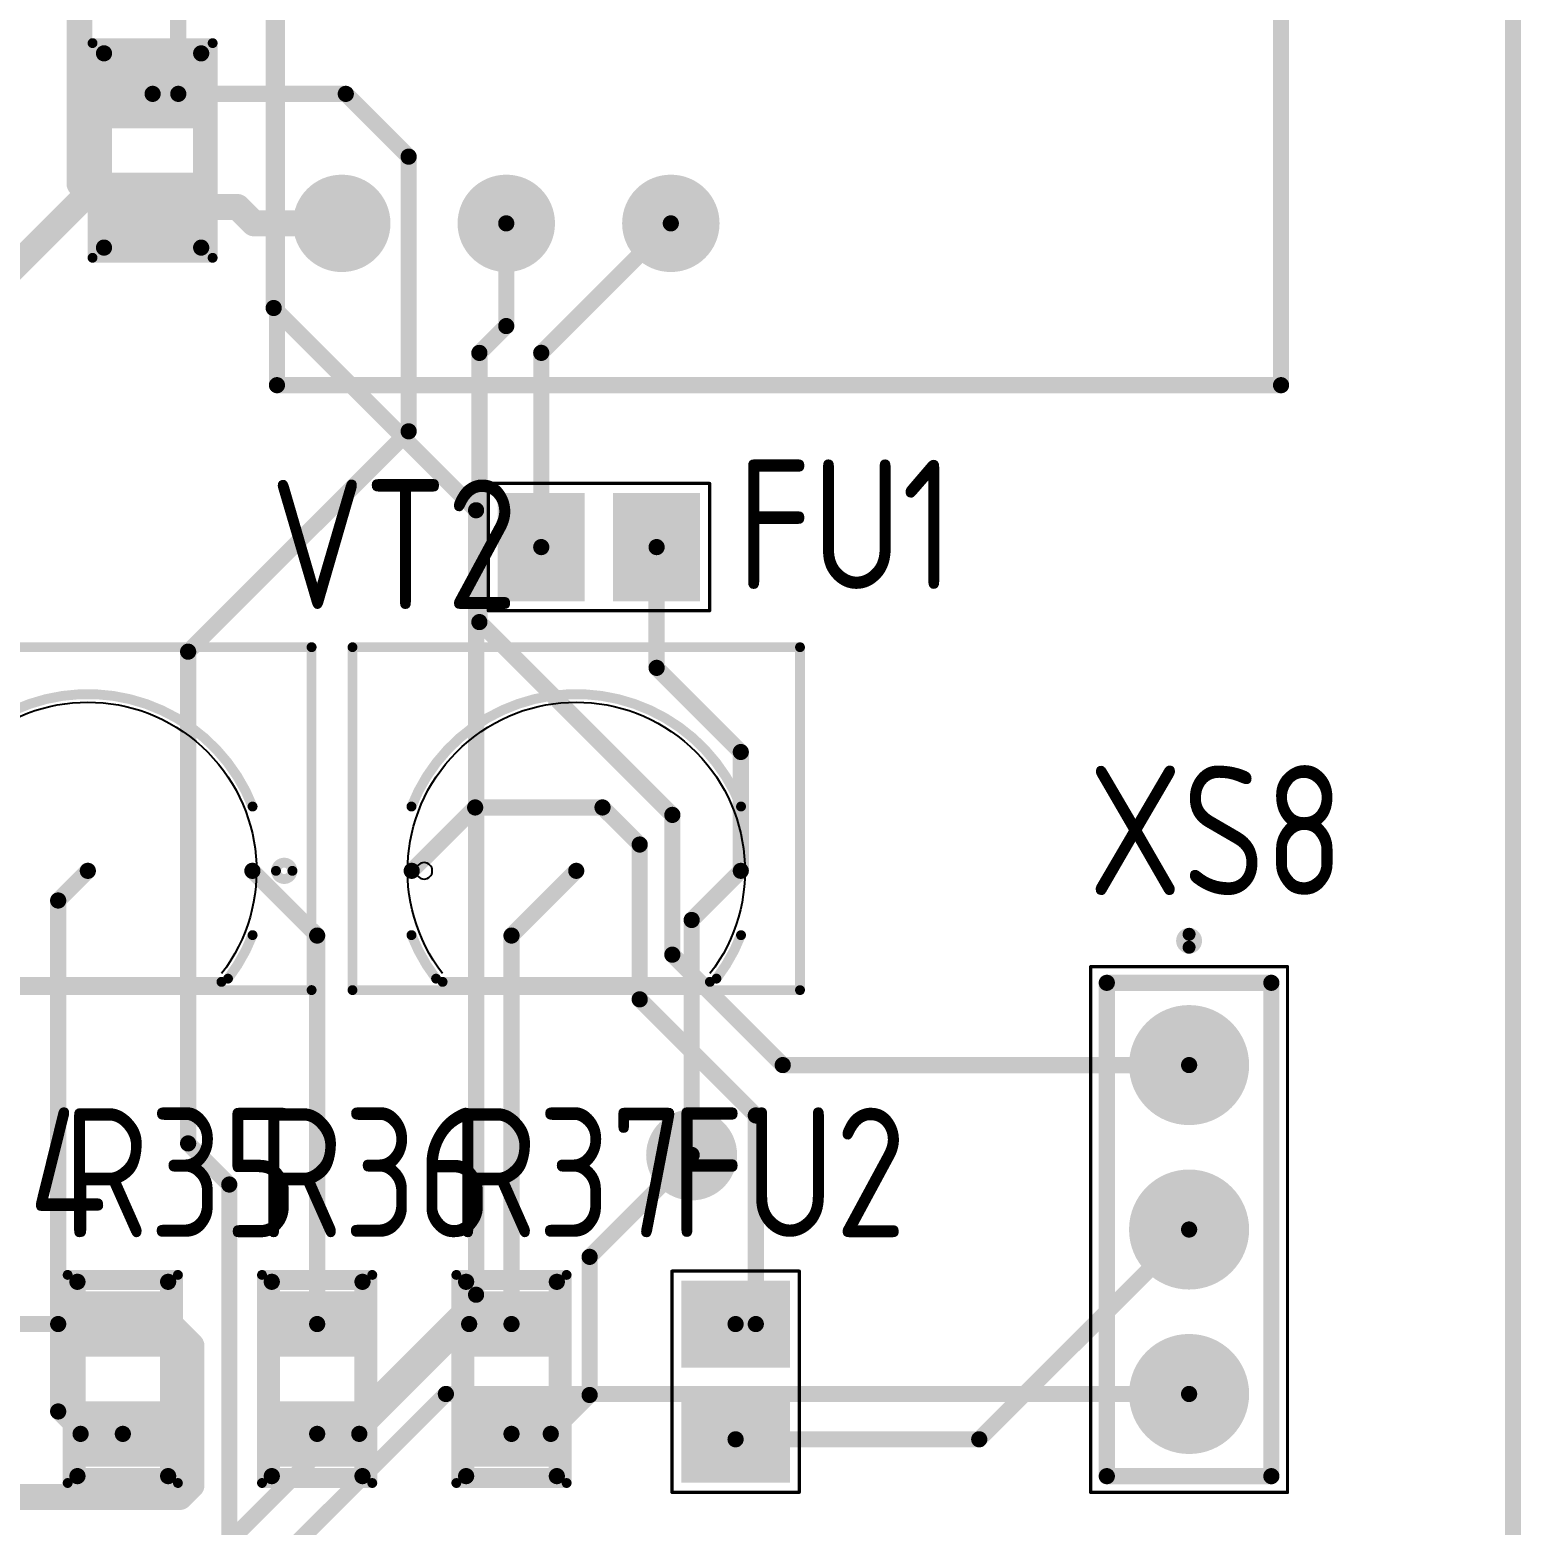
# Model space of a CAD drawing. Header units: millimetres. Extents: x 0 to 841, y 0 to 2540.
# Drawn here: x 172.11 to 195.13, y 118.9 to 141.99 of the extents above; entities that cross this region are included whole.
import ezdxf

# ---------------------------------------------------------------- set-up
doc = ezdxf.new("R2010")
doc.units = ezdxf.units.MM
for name, color, linetype in [('BottomLayer', 5, 'Continuous'), ('BottomSolder', 6, 'Continuous'), ('Mechanical13', 56, 'Continuous'), ('Mechanical15', 56, 'Continuous'), ('MultiLayer', 9, 'Continuous'), ('PadHoleLayer', 156, 'Continuous'), ('TopLayer', 1, 'Continuous'), ('TopOverlay', 2, 'Continuous'), ('TopPaste', 8, 'Continuous'), ('TopSolder', 216, 'Continuous'), ('ViaHoleLayer', 16, 'Continuous')]:
    doc.layers.add(name, color=color, linetype=linetype)
doc.styles.add('GOST type A', font='', dxfattribs={"height": 0.2})
doc.styles.get('GOST type A').set_extended_font_data('GOST type A')

# ---------------------------------------------------------------- blocks, each defined once
blk = doc.blocks.new('CONN_3PIN_TSW_103_05_G_S_8')
at = {"layer": 'BottomLayer'}
h = blk.add_hatch(color=5, dxfattribs=at)
edge = h.paths.add_edge_path()
edge.add_arc((0, 0), 0.825, 0, 360)
h = blk.add_hatch(color=5, dxfattribs=at)
edge = h.paths.add_edge_path()
edge.add_arc((2.54, 0), 0.825, 0, 360)
h = blk.add_hatch(color=5, dxfattribs=at)
edge = h.paths.add_edge_path()
edge.add_arc((5.08, 0), 0.825, 0, 360)
at = {"layer": 'BottomSolder'}
h = blk.add_hatch(color=6, dxfattribs=at)
edge = h.paths.add_edge_path()
edge.add_arc((0, 0), 0.927, 0, 360)
h = blk.add_hatch(color=6, dxfattribs=at)
edge = h.paths.add_edge_path()
edge.add_arc((2.54, 0), 0.927, 0, 360)
h = blk.add_hatch(color=6, dxfattribs=at)
edge = h.paths.add_edge_path()
edge.add_arc((5.08, 0), 0.927, 0, 360)
at = {"layer": 'MultiLayer'}
h = blk.add_hatch(color=9, dxfattribs=at)
edge = h.paths.add_edge_path()
edge.add_arc((0, 0), 0.825, 0, 360)
h = blk.add_hatch(color=9, dxfattribs=at)
edge = h.paths.add_edge_path()
edge.add_arc((2.54, 0), 0.825, 0, 360)
h = blk.add_hatch(color=9, dxfattribs=at)
edge = h.paths.add_edge_path()
edge.add_arc((5.08, 0), 0.825, 0, 360)
at = {"layer": 'PadHoleLayer'}
h = blk.add_hatch(color=156, dxfattribs=at)
edge = h.paths.add_edge_path()
edge.add_arc((0, 0), 0.55, 0, 360)
h = blk.add_hatch(color=156, dxfattribs=at)
edge = h.paths.add_edge_path()
edge.add_arc((2.54, 0), 0.55, 0, 360)
h = blk.add_hatch(color=156, dxfattribs=at)
edge = h.paths.add_edge_path()
edge.add_arc((5.08, 0), 0.55, 0, 360)
at = {"layer": 'TopLayer'}
h = blk.add_hatch(color=1, dxfattribs=at)
edge = h.paths.add_edge_path()
edge.add_arc((0, 0), 0.825, 0, 360)
h = blk.add_hatch(color=1, dxfattribs=at)
edge = h.paths.add_edge_path()
edge.add_arc((2.54, 0), 0.825, 0, 360)
h = blk.add_hatch(color=1, dxfattribs=at)
edge = h.paths.add_edge_path()
edge.add_arc((5.08, 0), 0.825, 0, 360)
at = {"layer": 'TopSolder'}
h = blk.add_hatch(color=216, dxfattribs=at)
edge = h.paths.add_edge_path()
edge.add_arc((0, 0), 0.927, 0, 360)
h = blk.add_hatch(color=216, dxfattribs=at)
edge = h.paths.add_edge_path()
edge.add_arc((2.54, 0), 0.927, 0, 360)
h = blk.add_hatch(color=216, dxfattribs=at)
edge = h.paths.add_edge_path()
edge.add_arc((5.08, 0), 0.927, 0, 360)
at = {"layer": 'Mechanical13'}
for points, const_width in [([(-1.82, 0, 1), (-2.02, 0, 1)], 0.2), ([(-2.07, 0, 1), (-1.97, 0, 1)], 0.1), ([(-1.87, 0, 1), (-1.77, 0, 1)], 0.1)]:
    blk.add_lwpolyline(points, format="xyb", close=True, dxfattribs=dict(at, const_width=const_width))
at = {"layer": 'Mechanical15', "const_width": 0.05}
for points in [[(6.6, 1.52), (-1.52, 1.52)], [(-1.52, -1.52), (-1.52, 1.52)], [(6.6, -1.52), (6.6, 1.52)], [(6.6, -1.52), (-1.52, -1.52)]]:
    blk.add_lwpolyline(points, dxfattribs=at)
at = {"layer": 'Mechanical15', "const_width": 0.025}
for points in [[(-1.532, 1.52, 1), (-1.507, 1.52, 1)], [(-1.532, 1.52, 1), (-1.507, 1.52, 1)], [(6.587, 1.52, 1), (6.612, 1.52, 1)], [(6.587, 1.52, 1), (6.612, 1.52, 1)], [(-1.532, -1.52, 1), (-1.507, -1.52, 1)], [(-1.532, -1.52, 1), (-1.507, -1.52, 1)], [(6.587, -1.52, 1), (6.612, -1.52, 1)], [(6.587, -1.52, 1), (6.612, -1.52, 1)]]:
    blk.add_lwpolyline(points, format="xyb", close=True, dxfattribs=at)
at = {"layer": 'TopOverlay', "const_width": 0.25}
for points in [[(6.35, 1.27), (-1.27, 1.27)], [(-1.27, -1.27), (-1.27, 1.27)], [(6.35, -1.27), (6.35, 1.27)], [(6.35, -1.27), (-1.27, -1.27)]]:
    blk.add_lwpolyline(points, dxfattribs=at)
at = {"layer": 'TopOverlay'}
for points, const_width in [([(-1.333, 1.27, 1), (-1.208, 1.27, 1)], 0.125), ([(-1.333, 1.27, 1), (-1.208, 1.27, 1)], 0.125), ([(6.287, 1.27, 1), (6.412, 1.27, 1)], 0.125), ([(6.287, 1.27, 1), (6.412, 1.27, 1)], 0.125), ([(-1.82, 0, 1), (-2.02, 0, 1)], 0.2), ([(-2.07, 0, 1), (-1.97, 0, 1)], 0.1), ([(-1.87, 0, 1), (-1.77, 0, 1)], 0.1), ([(-1.333, -1.27, 1), (-1.208, -1.27, 1)], 0.125), ([(-1.333, -1.27, 1), (-1.208, -1.27, 1)], 0.125), ([(6.287, -1.27, 1), (6.412, -1.27, 1)], 0.125), ([(6.287, -1.27, 1), (6.412, -1.27, 1)], 0.125)]:
    blk.add_lwpolyline(points, format="xyb", close=True, dxfattribs=dict(at, const_width=const_width))
blk = doc.blocks.new('TO_92_3_ONS_15')
at = {"layer": 'BottomLayer'}
h = blk.add_hatch(color=5, dxfattribs=at)
edge = h.paths.add_edge_path()
edge.add_arc((0, 0), 0.6, 0, 360)
h = blk.add_hatch(color=5, dxfattribs=at)
edge = h.paths.add_edge_path()
edge.add_arc((2.54, 0), 0.6, 0, 360)
h = blk.add_hatch(color=5, dxfattribs=at)
edge = h.paths.add_edge_path()
edge.add_arc((5.08, 0), 0.6, 0, 360)
at = {"layer": 'BottomSolder'}
h = blk.add_hatch(color=6, dxfattribs=at)
edge = h.paths.add_edge_path()
edge.add_arc((0, 0), 0.6, 0, 360)
h = blk.add_hatch(color=6, dxfattribs=at)
edge = h.paths.add_edge_path()
edge.add_arc((2.54, 0), 0.6, 0, 360)
h = blk.add_hatch(color=6, dxfattribs=at)
edge = h.paths.add_edge_path()
edge.add_arc((5.08, 0), 0.6, 0, 360)
at = {"layer": 'MultiLayer'}
h = blk.add_hatch(color=9, dxfattribs=at)
edge = h.paths.add_edge_path()
edge.add_arc((0, 0), 0.6, 0, 360)
h = blk.add_hatch(color=9, dxfattribs=at)
edge = h.paths.add_edge_path()
edge.add_arc((5.08, 0), 0.6, 0, 360)
at = {"layer": 'PadHoleLayer'}
h = blk.add_hatch(color=156, dxfattribs=at)
edge = h.paths.add_edge_path()
edge.add_arc((0, 0), 0.35, 0, 360)
h = blk.add_hatch(color=156, dxfattribs=at)
edge = h.paths.add_edge_path()
edge.add_arc((2.54, 0), 0.35, 0, 360)
h = blk.add_hatch(color=156, dxfattribs=at)
edge = h.paths.add_edge_path()
edge.add_arc((5.08, 0), 0.35, 0, 360)
at = {"layer": 'TopLayer'}
h = blk.add_hatch(color=1, dxfattribs=at)
edge = h.paths.add_edge_path()
edge.add_arc((0, 0), 0.6, 0, 360)
h = blk.add_hatch(color=1, dxfattribs=at)
edge = h.paths.add_edge_path()
edge.add_arc((2.54, 0), 0.6, 0, 360)
h = blk.add_hatch(color=1, dxfattribs=at)
edge = h.paths.add_edge_path()
edge.add_arc((5.08, 0), 0.6, 0, 360)
at = {"layer": 'TopSolder'}
h = blk.add_hatch(color=216, dxfattribs=at)
edge = h.paths.add_edge_path()
edge.add_arc((0, 0), 0.6, 0, 360)
h = blk.add_hatch(color=216, dxfattribs=at)
edge = h.paths.add_edge_path()
edge.add_arc((2.54, 0), 0.6, 0, 360)
h = blk.add_hatch(color=216, dxfattribs=at)
edge = h.paths.add_edge_path()
edge.add_arc((5.08, 0), 0.6, 0, 360)
at = {"layer": 'Mechanical13'}
blk.add_lwpolyline([(0.476, -1.587, -2.031009), (4.604, -1.587)], format="xyb", dxfattribs=at)
for points in [[(0.318, 0, 1), (0.064, 0, 1)], [(0.064, 0, 1), (0.064, 0, 1)], [(0.318, 0, 1), (0.318, 0, 1)], [(0.476, -1.587, 1), (0.476, -1.587, 1)], [(4.604, -1.587, 1), (4.604, -1.587, 1)]]:
    blk.add_lwpolyline(points, format="xyb", close=True, dxfattribs=at)
at = {"layer": 'Mechanical15', "const_width": 0.152}
for points in [[(-0.914, -1.842), (-0.914, 3.454)], [(-0.914, 3.454), (5.994, 3.454)], [(5.994, -1.842), (5.994, 3.454)], [(-0.914, -1.842), (5.994, -1.842)]]:
    blk.add_lwpolyline(points, dxfattribs=at)
at = {"layer": 'Mechanical15', "const_width": 0.0762}
for points in [[(-0.952, 3.454, 1), (-0.876, 3.454, 1)], [(-0.952, 3.454, 1), (-0.876, 3.454, 1)], [(5.956, 3.454, 1), (6.032, 3.454, 1)], [(5.956, 3.454, 1), (6.032, 3.454, 1)], [(-0.952, -1.842, 1), (-0.876, -1.842, 1)], [(-0.952, -1.842, 1), (-0.876, -1.842, 1)], [(5.956, -1.842, 1), (6.032, -1.842, 1)], [(5.956, -1.842, 1), (6.032, -1.842, 1)]]:
    blk.add_lwpolyline(points, format="xyb", close=True, dxfattribs=at)
at = {"layer": 'TopOverlay', "const_width": 0.152}
for points in [[(-0.003, 0.993, -0.683065), (5.083, 0.993)], [(0.376, -1.665, -0.070993), (-0.003, -0.993)], [(5.083, -0.993, -0.070993), (4.704, -1.665)]]:
    blk.add_lwpolyline(points, format="xyb", dxfattribs=at)
at = {"layer": 'TopOverlay'}
for points, const_width in [([(-0.042, 0.993, 1), (0.035, 0.993, 1)], 0.0762), ([(5.045, 0.993, 1), (5.122, 0.993, 1)], 0.0762), ([(-1.842, 0, 1), (-2.095, 0, 1)], 0.152), ([(-2.134, 0, 1), (-2.057, 0, 1)], 0.0762), ([(-1.88, 0, 1), (-1.803, 0, 1)], 0.0762), ([(-0.042, -0.993, 1), (0.035, -0.993, 1)], 0.0762), ([(5.045, -0.993, 1), (5.122, -0.993, 1)], 0.0762), ([(0.338, -1.665, 1), (0.414, -1.665, 1)], 0.0762), ([(4.666, -1.665, 1), (4.742, -1.665, 1)], 0.0762), ([(0.438, -1.715, 1), (0.515, -1.715, 1)], 0.0762), ([(4.565, -1.715, 1), (4.642, -1.715, 1)], 0.0762)]:
    blk.add_lwpolyline(points, format="xyb", close=True, dxfattribs=dict(at, const_width=const_width))
at = {"layer": 'TopOverlay', "const_width": 0.152}
blk.add_lwpolyline([(0.477, -1.715), (4.603, -1.715)], dxfattribs=at)
blk = doc.blocks.new('TO_92_3_ONS_16')
at = {"layer": 'BottomLayer'}
h = blk.add_hatch(color=5, dxfattribs=at)
edge = h.paths.add_edge_path()
edge.add_arc((0, 0), 0.6, 0, 360)
h = blk.add_hatch(color=5, dxfattribs=at)
edge = h.paths.add_edge_path()
edge.add_arc((2.54, 0), 0.6, 0, 360)
h = blk.add_hatch(color=5, dxfattribs=at)
edge = h.paths.add_edge_path()
edge.add_arc((5.08, 0), 0.6, 0, 360)
at = {"layer": 'BottomSolder'}
h = blk.add_hatch(color=6, dxfattribs=at)
edge = h.paths.add_edge_path()
edge.add_arc((0, 0), 0.6, 0, 360)
h = blk.add_hatch(color=6, dxfattribs=at)
edge = h.paths.add_edge_path()
edge.add_arc((2.54, 0), 0.6, 0, 360)
h = blk.add_hatch(color=6, dxfattribs=at)
edge = h.paths.add_edge_path()
edge.add_arc((5.08, 0), 0.6, 0, 360)
at = {"layer": 'MultiLayer'}
h = blk.add_hatch(color=9, dxfattribs=at)
edge = h.paths.add_edge_path()
edge.add_arc((0, 0), 0.6, 0, 360)
h = blk.add_hatch(color=9, dxfattribs=at)
edge = h.paths.add_edge_path()
edge.add_arc((5.08, 0), 0.6, 0, 360)
at = {"layer": 'PadHoleLayer'}
h = blk.add_hatch(color=156, dxfattribs=at)
edge = h.paths.add_edge_path()
edge.add_arc((0, 0), 0.35, 0, 360)
h = blk.add_hatch(color=156, dxfattribs=at)
edge = h.paths.add_edge_path()
edge.add_arc((2.54, 0), 0.35, 0, 360)
h = blk.add_hatch(color=156, dxfattribs=at)
edge = h.paths.add_edge_path()
edge.add_arc((5.08, 0), 0.35, 0, 360)
at = {"layer": 'TopLayer'}
h = blk.add_hatch(color=1, dxfattribs=at)
edge = h.paths.add_edge_path()
edge.add_arc((0, 0), 0.6, 0, 360)
h = blk.add_hatch(color=1, dxfattribs=at)
edge = h.paths.add_edge_path()
edge.add_arc((2.54, 0), 0.6, 0, 360)
h = blk.add_hatch(color=1, dxfattribs=at)
edge = h.paths.add_edge_path()
edge.add_arc((5.08, 0), 0.6, 0, 360)
at = {"layer": 'TopSolder'}
h = blk.add_hatch(color=216, dxfattribs=at)
edge = h.paths.add_edge_path()
edge.add_arc((0, 0), 0.6, 0, 360)
h = blk.add_hatch(color=216, dxfattribs=at)
edge = h.paths.add_edge_path()
edge.add_arc((2.54, 0), 0.6, 0, 360)
h = blk.add_hatch(color=216, dxfattribs=at)
edge = h.paths.add_edge_path()
edge.add_arc((5.08, 0), 0.6, 0, 360)
at = {"layer": 'Mechanical13'}
blk.add_lwpolyline([(0.476, -1.587, -2.031009), (4.604, -1.587)], format="xyb", dxfattribs=at)
for points in [[(0.318, 0, 1), (0.064, 0, 1)], [(0.064, 0, 1), (0.064, 0, 1)], [(0.318, 0, 1), (0.318, 0, 1)], [(0.476, -1.587, 1), (0.476, -1.587, 1)], [(4.604, -1.587, 1), (4.604, -1.587, 1)]]:
    blk.add_lwpolyline(points, format="xyb", close=True, dxfattribs=at)
at = {"layer": 'Mechanical15', "const_width": 0.152}
for points in [[(-0.914, -1.842), (-0.914, 3.454)], [(-0.914, 3.454), (5.994, 3.454)], [(5.994, -1.842), (5.994, 3.454)], [(-0.914, -1.842), (5.994, -1.842)]]:
    blk.add_lwpolyline(points, dxfattribs=at)
at = {"layer": 'Mechanical15', "const_width": 0.0762}
for points in [[(-0.952, 3.454, 1), (-0.876, 3.454, 1)], [(-0.952, 3.454, 1), (-0.876, 3.454, 1)], [(5.956, 3.454, 1), (6.033, 3.454, 1)], [(5.956, 3.454, 1), (6.033, 3.454, 1)], [(-0.952, -1.842, 1), (-0.876, -1.842, 1)], [(-0.952, -1.842, 1), (-0.876, -1.842, 1)], [(5.956, -1.842, 1), (6.033, -1.842, 1)], [(5.956, -1.842, 1), (6.033, -1.842, 1)]]:
    blk.add_lwpolyline(points, format="xyb", close=True, dxfattribs=at)
at = {"layer": 'TopOverlay', "const_width": 0.152}
for points in [[(-0.003, 0.993, -0.683065), (5.083, 0.993)], [(0.376, -1.665, -0.070993), (-0.003, -0.993)], [(5.083, -0.993, -0.070993), (4.704, -1.665)]]:
    blk.add_lwpolyline(points, format="xyb", dxfattribs=at)
at = {"layer": 'TopOverlay'}
for points, const_width in [([(-0.042, 0.993, 1), (0.035, 0.993, 1)], 0.0762), ([(5.045, 0.993, 1), (5.122, 0.993, 1)], 0.0762), ([(-1.842, 0, 1), (-2.095, 0, 1)], 0.152), ([(-2.134, 0, 1), (-2.057, 0, 1)], 0.0762), ([(-1.88, 0, 1), (-1.803, 0, 1)], 0.0762), ([(-0.042, -0.993, 1), (0.035, -0.993, 1)], 0.0762), ([(5.045, -0.993, 1), (5.122, -0.993, 1)], 0.0762), ([(0.338, -1.665, 1), (0.414, -1.665, 1)], 0.0762), ([(4.666, -1.665, 1), (4.742, -1.665, 1)], 0.0762), ([(0.438, -1.715, 1), (0.515, -1.715, 1)], 0.0762), ([(4.565, -1.715, 1), (4.642, -1.715, 1)], 0.0762)]:
    blk.add_lwpolyline(points, format="xyb", close=True, dxfattribs=dict(at, const_width=const_width))
at = {"layer": 'TopOverlay', "const_width": 0.152}
blk.add_lwpolyline([(0.477, -1.715), (4.604, -1.715)], dxfattribs=at)
blk = doc.blocks.new('SW_SPDT_34')
at = {"layer": 'BottomLayer'}
h = blk.add_hatch(color=5, dxfattribs=at)
edge = h.paths.add_edge_path()
edge.add_arc((0, 0), 0.65, 0, 360)
h = blk.add_hatch(color=5, dxfattribs=at)
edge = h.paths.add_edge_path()
edge.add_arc((0, -2.54), 0.65, 0, 360)
h = blk.add_hatch(color=5, dxfattribs=at)
edge = h.paths.add_edge_path()
edge.add_arc((0, -5.08), 0.65, 0, 360)
at = {"layer": 'BottomSolder'}
h = blk.add_hatch(color=6, dxfattribs=at)
edge = h.paths.add_edge_path()
edge.add_arc((0, 0), 0.752, 0, 360)
h = blk.add_hatch(color=6, dxfattribs=at)
edge = h.paths.add_edge_path()
edge.add_arc((0, -2.54), 0.752, 0, 360)
h = blk.add_hatch(color=6, dxfattribs=at)
edge = h.paths.add_edge_path()
edge.add_arc((0, -5.08), 0.752, 0, 360)
at = {"layer": 'MultiLayer'}
h = blk.add_hatch(color=9, dxfattribs=at)
edge = h.paths.add_edge_path()
edge.add_arc((0, 0), 0.65, 0, 360)
h = blk.add_hatch(color=9, dxfattribs=at)
edge = h.paths.add_edge_path()
edge.add_arc((0, -2.54), 0.65, 0, 360)
h = blk.add_hatch(color=9, dxfattribs=at)
edge = h.paths.add_edge_path()
edge.add_arc((0, -5.08), 0.65, 0, 360)
at = {"layer": 'PadHoleLayer'}
h = blk.add_hatch(color=156, dxfattribs=at)
edge = h.paths.add_edge_path()
edge.add_arc((0, 0), 0.4, 0, 360)
h = blk.add_hatch(color=156, dxfattribs=at)
edge = h.paths.add_edge_path()
edge.add_arc((0, -2.54), 0.4, 0, 360)
h = blk.add_hatch(color=156, dxfattribs=at)
edge = h.paths.add_edge_path()
edge.add_arc((0, -5.08), 0.4, 0, 360)
at = {"layer": 'TopLayer'}
h = blk.add_hatch(color=1, dxfattribs=at)
edge = h.paths.add_edge_path()
edge.add_arc((0, 0), 0.65, 0, 360)
h = blk.add_hatch(color=1, dxfattribs=at)
edge = h.paths.add_edge_path()
edge.add_arc((0, -2.54), 0.65, 0, 360)
h = blk.add_hatch(color=1, dxfattribs=at)
edge = h.paths.add_edge_path()
edge.add_arc((0, -5.08), 0.65, 0, 360)
at = {"layer": 'TopSolder'}
h = blk.add_hatch(color=216, dxfattribs=at)
edge = h.paths.add_edge_path()
edge.add_arc((0, 0), 0.752, 0, 360)
h = blk.add_hatch(color=216, dxfattribs=at)
edge = h.paths.add_edge_path()
edge.add_arc((0, -2.54), 0.752, 0, 360)
h = blk.add_hatch(color=216, dxfattribs=at)
edge = h.paths.add_edge_path()
edge.add_arc((0, -5.08), 0.752, 0, 360)
at = {"layer": 'TopOverlay', "const_width": 0.25}
for points in [[(-2.5, 1), (4.5, 1)], [(-2.5, 1), (-2.5, -14.5)], [(4.5, 1), (4.5, -14.5)], [(-2.5, -14.5), (4.5, -14.5)]]:
    blk.add_lwpolyline(points, dxfattribs=at)
at = {"layer": 'TopOverlay', "const_width": 0.125}
for points in [[(-2.562, 1, 1), (-2.437, 1, 1)], [(-2.562, 1, 1), (-2.437, 1, 1)], [(4.437, 1, 1), (4.562, 1, 1)], [(4.437, 1, 1), (4.562, 1, 1)], [(-2.562, -14.5, 1), (-2.437, -14.5, 1)], [(-2.562, -14.5, 1), (-2.437, -14.5, 1)], [(4.437, -14.5, 1), (4.562, -14.5, 1)], [(4.437, -14.5, 1), (4.562, -14.5, 1)]]:
    blk.add_lwpolyline(points, format="xyb", close=True, dxfattribs=at)
blk = doc.blocks.new('RES_RC0805_50')
at = {"layer": 'TopLayer'}
for points in [[(-1.353, 0.597), (-0.343, 0.597), (-0.343, -0.597), (-1.353, -0.597)], [(0.343, 0.597), (1.353, 0.597), (1.353, -0.597), (0.343, -0.597)]]:
    blk.add_hatch(color=1, dxfattribs=at).paths.add_polyline_path(points)
at = {"layer": 'TopPaste'}
for points in [[(-1.353, 0.597), (-0.343, 0.597), (-0.343, -0.597), (-1.353, -0.597)], [(0.343, 0.597), (1.353, 0.597), (1.353, -0.597), (0.343, -0.597)]]:
    blk.add_hatch(color=8, dxfattribs=at).paths.add_polyline_path(points)
at = {"layer": 'TopSolder'}
for points in [[(-1.353, 0.597), (-0.343, 0.597), (-0.343, -0.597), (-1.353, -0.597)], [(0.343, 0.597), (1.353, 0.597), (1.353, -0.597), (0.343, -0.597)]]:
    blk.add_hatch(color=216, dxfattribs=at).paths.add_polyline_path(points)
at = {"layer": 'Mechanical15', "const_width": 0.152}
for points in [[(-1.607, -0.851), (-1.607, 0.851)], [(1.607, 0.851), (-1.607, 0.851)], [(1.607, -0.851), (1.607, 0.851)], [(1.607, -0.851), (-1.607, -0.851)]]:
    blk.add_lwpolyline(points, dxfattribs=at)
at = {"layer": 'Mechanical15', "const_width": 0.0762}
for points in [[(-1.645, 0.851, 1), (-1.569, 0.851, 1)], [(-1.645, 0.851, 1), (-1.569, 0.851, 1)], [(1.569, 0.851, 1), (1.645, 0.851, 1)], [(1.569, 0.851, 1), (1.645, 0.851, 1)], [(-1.645, -0.851, 1), (-1.569, -0.851, 1)], [(-1.645, -0.851, 1), (-1.569, -0.851, 1)], [(1.569, -0.851, 1), (1.645, -0.851, 1)], [(1.569, -0.851, 1), (1.645, -0.851, 1)]]:
    blk.add_lwpolyline(points, format="xyb", close=True, dxfattribs=at)
at = {"layer": 'TopOverlay', "const_width": 0.25}
for points in [[(1.5, 0.7), (-1.5, 0.7)], [(-1.5, -0.7), (-1.5, 0.7)], [(1.5, -0.7), (1.5, 0.7)], [(1.5, -0.7), (-1.5, -0.7)]]:
    blk.add_lwpolyline(points, dxfattribs=at)
at = {"layer": 'TopOverlay', "const_width": 0.125}
for points in [[(-1.563, 0.7, 1), (-1.438, 0.7, 1)], [(-1.563, 0.7, 1), (-1.438, 0.7, 1)], [(1.438, 0.7, 1), (1.563, 0.7, 1)], [(1.438, 0.7, 1), (1.563, 0.7, 1)], [(-1.563, -0.7, 1), (-1.438, -0.7, 1)], [(-1.563, -0.7, 1), (-1.438, -0.7, 1)], [(1.438, -0.7, 1), (1.563, -0.7, 1)], [(1.438, -0.7, 1), (1.563, -0.7, 1)]]:
    blk.add_lwpolyline(points, format="xyb", close=True, dxfattribs=at)
blk = doc.blocks.new('RES_RC0805_51')
at = {"layer": 'TopLayer'}
for points in [[(-1.353, 0.597), (-0.343, 0.597), (-0.343, -0.597), (-1.353, -0.597)], [(0.343, 0.597), (1.353, 0.597), (1.353, -0.597), (0.343, -0.597)]]:
    blk.add_hatch(color=1, dxfattribs=at).paths.add_polyline_path(points)
at = {"layer": 'TopPaste'}
for points in [[(-1.353, 0.597), (-0.343, 0.597), (-0.343, -0.597), (-1.353, -0.597)], [(0.343, 0.597), (1.353, 0.597), (1.353, -0.597), (0.343, -0.597)]]:
    blk.add_hatch(color=8, dxfattribs=at).paths.add_polyline_path(points)
at = {"layer": 'TopSolder'}
for points in [[(-1.353, 0.597), (-0.343, 0.597), (-0.343, -0.597), (-1.353, -0.597)], [(0.343, 0.597), (1.353, 0.597), (1.353, -0.597), (0.343, -0.597)]]:
    blk.add_hatch(color=216, dxfattribs=at).paths.add_polyline_path(points)
at = {"layer": 'Mechanical15', "const_width": 0.152}
for points in [[(-1.607, -0.851), (-1.607, 0.851)], [(1.607, 0.851), (-1.607, 0.851)], [(1.607, -0.851), (1.607, 0.851)], [(1.607, -0.851), (-1.607, -0.851)]]:
    blk.add_lwpolyline(points, dxfattribs=at)
at = {"layer": 'Mechanical15', "const_width": 0.0762}
for points in [[(-1.645, 0.851, 1), (-1.569, 0.851, 1)], [(-1.645, 0.851, 1), (-1.569, 0.851, 1)], [(1.569, 0.851, 1), (1.645, 0.851, 1)], [(1.569, 0.851, 1), (1.645, 0.851, 1)], [(-1.645, -0.851, 1), (-1.569, -0.851, 1)], [(-1.645, -0.851, 1), (-1.569, -0.851, 1)], [(1.569, -0.851, 1), (1.645, -0.851, 1)], [(1.569, -0.851, 1), (1.645, -0.851, 1)]]:
    blk.add_lwpolyline(points, format="xyb", close=True, dxfattribs=at)
at = {"layer": 'TopOverlay', "const_width": 0.25}
for points in [[(1.5, 0.7), (-1.5, 0.7)], [(-1.5, -0.7), (-1.5, 0.7)], [(1.5, -0.7), (1.5, 0.7)], [(1.5, -0.7), (-1.5, -0.7)]]:
    blk.add_lwpolyline(points, dxfattribs=at)
at = {"layer": 'TopOverlay', "const_width": 0.125}
for points in [[(-1.563, 0.7, 1), (-1.438, 0.7, 1)], [(-1.563, 0.7, 1), (-1.438, 0.7, 1)], [(1.438, 0.7, 1), (1.563, 0.7, 1)], [(1.438, 0.7, 1), (1.563, 0.7, 1)], [(-1.563, -0.7, 1), (-1.438, -0.7, 1)], [(-1.563, -0.7, 1), (-1.438, -0.7, 1)], [(1.438, -0.7, 1), (1.563, -0.7, 1)], [(1.438, -0.7, 1), (1.563, -0.7, 1)]]:
    blk.add_lwpolyline(points, format="xyb", close=True, dxfattribs=at)
blk = doc.blocks.new('RES_RC0805_52')
at = {"layer": 'TopLayer'}
for points in [[(-1.353, 0.597), (-0.343, 0.597), (-0.343, -0.597), (-1.353, -0.597)], [(0.343, 0.597), (1.353, 0.597), (1.353, -0.597), (0.343, -0.597)]]:
    blk.add_hatch(color=1, dxfattribs=at).paths.add_polyline_path(points)
at = {"layer": 'TopPaste'}
for points in [[(-1.353, 0.597), (-0.343, 0.597), (-0.343, -0.597), (-1.353, -0.597)], [(0.343, 0.597), (1.353, 0.597), (1.353, -0.597), (0.343, -0.597)]]:
    blk.add_hatch(color=8, dxfattribs=at).paths.add_polyline_path(points)
at = {"layer": 'TopSolder'}
for points in [[(-1.353, 0.597), (-0.343, 0.597), (-0.343, -0.597), (-1.353, -0.597)], [(0.343, 0.597), (1.353, 0.597), (1.353, -0.597), (0.343, -0.597)]]:
    blk.add_hatch(color=216, dxfattribs=at).paths.add_polyline_path(points)
at = {"layer": 'Mechanical15', "const_width": 0.152}
for points in [[(-1.607, 0.851), (-1.607, -0.851)], [(-1.607, 0.851), (1.607, 0.851)], [(1.607, 0.851), (1.607, -0.851)], [(-1.607, -0.851), (1.607, -0.851)]]:
    blk.add_lwpolyline(points, dxfattribs=at)
at = {"layer": 'Mechanical15', "const_width": 0.0762}
for points in [[(-1.645, 0.851, 1), (-1.569, 0.851, 1)], [(-1.645, 0.851, 1), (-1.569, 0.851, 1)], [(1.569, 0.851, 1), (1.645, 0.851, 1)], [(1.569, 0.851, 1), (1.645, 0.851, 1)], [(-1.645, -0.851, 1), (-1.569, -0.851, 1)], [(-1.645, -0.851, 1), (-1.569, -0.851, 1)], [(1.569, -0.851, 1), (1.645, -0.851, 1)], [(1.569, -0.851, 1), (1.645, -0.851, 1)]]:
    blk.add_lwpolyline(points, format="xyb", close=True, dxfattribs=at)
at = {"layer": 'TopOverlay', "const_width": 0.25}
for points in [[(-1.5, 0.7), (1.5, 0.7)], [(-1.5, 0.7), (-1.5, -0.7)], [(1.5, 0.7), (1.5, -0.7)], [(-1.5, -0.7), (1.5, -0.7)]]:
    blk.add_lwpolyline(points, dxfattribs=at)
at = {"layer": 'TopOverlay', "const_width": 0.125}
for points in [[(-1.563, 0.7, 1), (-1.438, 0.7, 1)], [(-1.563, 0.7, 1), (-1.438, 0.7, 1)], [(1.438, 0.7, 1), (1.563, 0.7, 1)], [(1.438, 0.7, 1), (1.563, 0.7, 1)], [(-1.563, -0.7, 1), (-1.438, -0.7, 1)], [(-1.563, -0.7, 1), (-1.438, -0.7, 1)], [(1.438, -0.7, 1), (1.563, -0.7, 1)], [(1.438, -0.7, 1), (1.563, -0.7, 1)]]:
    blk.add_lwpolyline(points, format="xyb", close=True, dxfattribs=at)
blk = doc.blocks.new('FERRIT_BEAD_C2012X105N_91')
at = {"layer": 'TopLayer'}
for points in [[(-1.46, 0.735), (-0.32, 0.735), (-0.32, -0.735), (-1.46, -0.735)], [(0.32, 0.735), (1.46, 0.735), (1.46, -0.735), (0.32, -0.735)]]:
    blk.add_hatch(color=1, dxfattribs=at).paths.add_polyline_path(points)
at = {"layer": 'TopPaste'}
for points in [[(-1.46, 0.735), (-0.32, 0.735), (-0.32, -0.735), (-1.46, -0.735)], [(0.32, 0.735), (1.46, 0.735), (1.46, -0.735), (0.32, -0.735)]]:
    blk.add_hatch(color=8, dxfattribs=at).paths.add_polyline_path(points)
at = {"layer": 'TopSolder'}
for points in [[(-1.562, 0.837), (-0.218, 0.837), (-0.218, -0.837), (-1.562, -0.837)], [(0.218, 0.837), (1.562, 0.837), (1.562, -0.837), (0.218, -0.837)]]:
    blk.add_hatch(color=216, dxfattribs=at).paths.add_polyline_path(points)
at = {"layer": 'Mechanical15', "const_width": 0.05}
for points in [[(-1.708, -0.983), (-1.708, 0.983)], [(1.708, 0.983), (-1.708, 0.983)], [(1.708, -0.983), (1.708, 0.983)], [(1.708, -0.983), (-1.708, -0.983)]]:
    blk.add_lwpolyline(points, dxfattribs=at)
at = {"layer": 'Mechanical15', "const_width": 0.025}
for points in [[(-1.72, 0.983, 1), (-1.695, 0.983, 1)], [(-1.72, 0.983, 1), (-1.695, 0.983, 1)], [(1.696, 0.983, 1), (1.721, 0.983, 1)], [(1.696, 0.983, 1), (1.721, 0.983, 1)], [(-1.72, -0.983, 1), (-1.695, -0.983, 1)], [(-1.72, -0.983, 1), (-1.695, -0.983, 1)], [(1.696, -0.983, 1), (1.721, -0.983, 1)], [(1.696, -0.983, 1), (1.721, -0.983, 1)]]:
    blk.add_lwpolyline(points, format="xyb", close=True, dxfattribs=at)
blk = doc.blocks.new('FERRIT_BEAD_C2012X105N_92')
at = {"layer": 'TopLayer'}
for points in [[(-1.46, 0.735), (-0.32, 0.735), (-0.32, -0.735), (-1.46, -0.735)], [(0.32, 0.735), (1.46, 0.735), (1.46, -0.735), (0.32, -0.735)]]:
    blk.add_hatch(color=1, dxfattribs=at).paths.add_polyline_path(points)
at = {"layer": 'TopPaste'}
for points in [[(-1.46, 0.735), (-0.32, 0.735), (-0.32, -0.735), (-1.46, -0.735)], [(0.32, 0.735), (1.46, 0.735), (1.46, -0.735), (0.32, -0.735)]]:
    blk.add_hatch(color=8, dxfattribs=at).paths.add_polyline_path(points)
at = {"layer": 'TopSolder'}
for points in [[(-1.562, 0.837), (-0.218, 0.837), (-0.218, -0.837), (-1.562, -0.837)], [(0.218, 0.837), (1.562, 0.837), (1.562, -0.837), (0.218, -0.837)]]:
    blk.add_hatch(color=216, dxfattribs=at).paths.add_polyline_path(points)
at = {"layer": 'Mechanical15', "const_width": 0.05}
for points in [[(-1.708, 0.983), (-1.708, -0.983)], [(1.708, 0.983), (-1.708, 0.983)], [(1.708, 0.983), (1.708, -0.983)], [(1.708, -0.983), (-1.708, -0.983)]]:
    blk.add_lwpolyline(points, dxfattribs=at)
at = {"layer": 'Mechanical15', "const_width": 0.025}
for points in [[(-1.721, 0.983, 1), (-1.696, 0.983, 1)], [(-1.721, 0.983, 1), (-1.696, 0.983, 1)], [(1.695, 0.983, 1), (1.72, 0.983, 1)], [(1.695, 0.983, 1), (1.72, 0.983, 1)], [(-1.721, -0.983, 1), (-1.696, -0.983, 1)], [(-1.721, -0.983, 1), (-1.696, -0.983, 1)], [(1.695, -0.983, 1), (1.72, -0.983, 1)], [(1.695, -0.983, 1), (1.72, -0.983, 1)]]:
    blk.add_lwpolyline(points, format="xyb", close=True, dxfattribs=at)
blk = doc.blocks.new('CAP_0805_GRM_117')
at = {"layer": 'TopLayer'}
for points in [[(-1.404, 0.673), (-0.343, 0.673), (-0.343, -0.673), (-1.404, -0.673)], [(0.343, 0.673), (1.404, 0.673), (1.404, -0.673), (0.343, -0.673)]]:
    blk.add_hatch(color=1, dxfattribs=at).paths.add_polyline_path(points)
at = {"layer": 'TopPaste'}
for points in [[(-1.404, 0.673), (-0.343, 0.673), (-0.343, -0.673), (-1.404, -0.673)], [(0.343, 0.673), (1.404, 0.673), (1.404, -0.673), (0.343, -0.673)]]:
    blk.add_hatch(color=8, dxfattribs=at).paths.add_polyline_path(points)
at = {"layer": 'TopSolder'}
for points in [[(-1.404, 0.673), (-0.343, 0.673), (-0.343, -0.673), (-1.404, -0.673)], [(0.343, 0.673), (1.404, 0.673), (1.404, -0.673), (0.343, -0.673)]]:
    blk.add_hatch(color=216, dxfattribs=at).paths.add_polyline_path(points)
at = {"layer": 'Mechanical15', "const_width": 0.152}
for points in [[(-1.658, 0.927), (-1.658, -0.927)], [(-1.658, 0.927), (1.658, 0.927)], [(1.658, 0.927), (1.658, -0.927)], [(-1.658, -0.927), (1.658, -0.927)]]:
    blk.add_lwpolyline(points, dxfattribs=at)
at = {"layer": 'Mechanical15', "const_width": 0.0762}
for points in [[(-1.696, 0.927, 1), (-1.62, 0.927, 1)], [(-1.696, 0.927, 1), (-1.62, 0.927, 1)], [(1.62, 0.927, 1), (1.696, 0.927, 1)], [(1.62, 0.927, 1), (1.696, 0.927, 1)], [(-1.696, -0.927, 1), (-1.62, -0.927, 1)], [(-1.696, -0.927, 1), (-1.62, -0.927, 1)], [(1.62, -0.927, 1), (1.696, -0.927, 1)], [(1.62, -0.927, 1), (1.696, -0.927, 1)]]:
    blk.add_lwpolyline(points, format="xyb", close=True, dxfattribs=at)
at = {"layer": 'TopOverlay', "const_width": 0.25}
for points in [[(-1.5, 0.75), (-1.5, -0.75)], [(-1.5, 0.75), (1.5, 0.75)], [(1.5, 0.75), (1.5, -0.75)], [(-1.5, -0.75), (1.5, -0.75)]]:
    blk.add_lwpolyline(points, dxfattribs=at)
at = {"layer": 'TopOverlay', "const_width": 0.125}
for points in [[(-1.563, 0.75, 1), (-1.438, 0.75, 1)], [(-1.563, 0.75, 1), (-1.438, 0.75, 1)], [(1.437, 0.75, 1), (1.562, 0.75, 1)], [(1.437, 0.75, 1), (1.562, 0.75, 1)], [(-1.563, -0.75, 1), (-1.438, -0.75, 1)], [(-1.563, -0.75, 1), (-1.438, -0.75, 1)], [(1.437, -0.75, 1), (1.562, -0.75, 1)], [(1.437, -0.75, 1), (1.562, -0.75, 1)]]:
    blk.add_lwpolyline(points, format="xyb", close=True, dxfattribs=at)

msp = doc.modelspace()

# ---------------------------------------------------------------- hatches: boundary and pattern name
at = {"layer": 'BottomLayer'}
h = msp.add_hatch(color=5, dxfattribs=at)
edge = h.paths.add_edge_path()
edge.add_arc((182.321, 124.612), 0.6, 0, 360)
at = {"layer": 'BottomSolder'}
h = msp.add_hatch(color=6, dxfattribs=at)
edge = h.paths.add_edge_path()
edge.add_arc((182.321, 124.612), 0.702, 0, 360)
at = {"layer": 'TopLayer'}
h = msp.add_hatch(color=1, dxfattribs=at)
edge = h.paths.add_edge_path()
edge.add_arc((182.321, 124.612), 0.6, 0, 360)
at = {"layer": 'TopSolder'}
h = msp.add_hatch(color=216, dxfattribs=at)
edge = h.paths.add_edge_path()
edge.add_arc((182.321, 124.612), 0.702, 0, 360)
at = {"layer": 'ViaHoleLayer'}
h = msp.add_hatch(color=16, dxfattribs=at)
edge = h.paths.add_edge_path()
edge.add_arc((182.321, 124.612), 0.35, 0, 360)

# ---------------------------------------------------------------- linework, layer by layer
at = {"layer": 'BottomLayer', "const_width": 0.25}
for points in [[(175.87, 137.693), (175.87, 150.368)], [(175.87, 137.693), (178.994, 134.569)], [(178.994, 122.453), (178.994, 134.569)], [(182.321, 128.241), (183.08, 129)], [(182.321, 124.612), (182.321, 128.241)], [(168.707, 112.166), (178.994, 122.453)], [(167.335, 109.728), (178.527, 120.92)], [(178.527, 120.92), (190, 120.92)]]:
    msp.add_lwpolyline(points, dxfattribs=at)
at = {"layer": 'BottomLayer', "const_width": 0.125}
for points in [[(175.807, 137.693, 1), (175.932, 137.693, 1)], [(175.807, 137.693, 1), (175.932, 137.693, 1)], [(178.931, 134.569, 1), (179.056, 134.569, 1)], [(178.931, 134.569, 1), (179.056, 134.569, 1)], [(183.018, 129, 1), (183.142, 129, 1)], [(182.259, 128.241, 1), (182.384, 128.241, 1)], [(182.259, 128.241, 1), (182.384, 128.241, 1)], [(182.259, 124.612, 1), (182.384, 124.612, 1)], [(178.931, 122.453, 1), (179.056, 122.453, 1)], [(178.931, 122.453, 1), (179.056, 122.453, 1)], [(178.465, 120.92, 1), (178.59, 120.92, 1)], [(178.465, 120.92, 1), (178.59, 120.92, 1)], [(189.938, 120.92, 1), (190.063, 120.92, 1)]]:
    msp.add_lwpolyline(points, format="xyb", close=True, dxfattribs=at)
at = {"layer": 'TopLayer'}
for points, const_width in [([(174.396, 141), (174.396, 155.956)], 0.25), ([(172.872, 139.609), (172.872, 142.85)], 0.4), ([(174, 141), (174.396, 141)], 0.25), ([(174.396, 141), (176.983, 141)], 0.25), ([(176.983, 141), (177.952, 140.03)], 0.25), ([(177.952, 135.788), (177.952, 140.03)], 0.25), ([(172.872, 139.609), (173.012, 139.469)], 0.4), ([(170.46, 136.917), (173.012, 139.469)], 0.4), ([(173.012, 139.469), (173.228, 139.253)], 0.4), ([(173.012, 139.469), (174, 139.253)], 0.4), ([(173.228, 139.253), (174, 139.253)], 0.4), ([(174, 139.253), (175.311, 139.253)], 0.4), ([(175.311, 139.253), (175.564, 139)], 0.4), ([(175.564, 139), (176.92, 139)], 0.4), ([(179.46, 137.414), (179.46, 139)], 0.25), ([(180, 137), (182, 139)], 0.25), ([(179.045, 136.999), (179.46, 137.414)], 0.25), ([(179.045, 132.842), (179.045, 136.999)], 0.25), ([(180, 134), (180, 137)], 0.25), ([(174.549, 132.385), (177.952, 135.788)], 0.25), ([(181.78, 132.135), (181.78, 134)], 0.25), ([(179.045, 132.842), (182.023, 129.864)], 0.25), ([(174.549, 124.79), (174.549, 132.385)], 0.25), ([(181.78, 132.135), (183.08, 130.835)], 0.25), ([(183.08, 129), (183.08, 130.835)], 0.25), ([(178, 129), (178.979, 129.979)], 0.25), ([(178.979, 129.979), (180.946, 129.979)], 0.25), ([(180.946, 129.979), (181.519, 129.406)], 0.25), ([(182.023, 127.705), (182.023, 129.864)], 0.25), ([(181.519, 127.015), (181.519, 129.406)], 0.25), ([(172.542, 128.542), (173, 129)], 0.25), ([(175.54, 129), (176.54, 128)], 0.25), ([(179.54, 128), (180.54, 129)], 0.25), ([(172.542, 122), (172.542, 128.542)], 0.25), ([(176.54, 122), (176.54, 128)], 0.25), ([(179.54, 122), (179.54, 128)], 0.25), ([(182.023, 127.705), (183.728, 126)], 0.25), ([(181.519, 127.015), (183.312, 125.222)], 0.25), ([(183.728, 126), (190, 126)], 0.25), ([(183.312, 122), (183.312, 125.222)], 0.25), ([(174.549, 124.79), (175.184, 124.155)], 0.25), ([(180.746, 123.038), (182.321, 124.612)], 0.25), ([(175.184, 118.186), (175.184, 124.155)], 0.25), ([(186.76, 120.22), (190, 123.46)], 0.25), ([(180.746, 120.904), (180.746, 123.038)], 0.25), ([(173.54, 122), (174.266, 122)], 0.4), ([(174.266, 122), (174.6, 121.666)], 0.4), ([(170.54, 122), (172.542, 122)], 0.25), ([(172.542, 120.65), (172.542, 122)], 0.25), ([(177.19, 120.304), (178.887, 122)], 0.25), ([(178.887, 122), (179.54, 122)], 0.25), ([(183, 122), (183.312, 122)], 0.25), ([(174.6, 119.507), (174.6, 121.666)], 0.4), ([(180.146, 120.304), (180.746, 120.904)], 0.25), ([(172.542, 120.65), (172.888, 120.304)], 0.25), ([(172.888, 120.304), (173.54, 120.304)], 0.25), ([(176.54, 120.304), (177.19, 120.304)], 0.25), ([(179.54, 120.304), (180.146, 120.304)], 0.25), ([(183, 120.22), (186.76, 120.22)], 0.25), ([(174.422, 119.329), (174.6, 119.507)], 0.4), ([(169.647, 119.329), (174.422, 119.329)], 0.4)]:
    msp.add_lwpolyline(points, dxfattribs=dict(at, const_width=const_width))
for points, const_width in [([(173.938, 141, 1), (174.063, 141, 1)], 0.125), ([(174.334, 141, 1), (174.459, 141, 1)], 0.125), ([(174.334, 141, 1), (174.459, 141, 1)], 0.125), ([(174.334, 141, 1), (174.459, 141, 1)], 0.125), ([(176.92, 141, 1), (177.045, 141, 1)], 0.125), ([(176.92, 141, 1), (177.045, 141, 1)], 0.125), ([(177.89, 140.03, 1), (178.015, 140.03, 1)], 0.125), ([(177.89, 140.03, 1), (178.015, 140.03, 1)], 0.125), ([(172.772, 139.609, 1), (172.972, 139.609, 1)], 0.2), ([(172.772, 139.609, 1), (172.972, 139.609, 1)], 0.2), ([(172.912, 139.469, 1), (173.112, 139.469, 1)], 0.2), ([(172.912, 139.469, 1), (173.112, 139.469, 1)], 0.2), ([(172.912, 139.469, 1), (173.112, 139.469, 1)], 0.2), ([(172.912, 139.469, 1), (173.112, 139.469, 1)], 0.2), ([(173.128, 139.253, 1), (173.328, 139.253, 1)], 0.2), ([(173.128, 139.253, 1), (173.328, 139.253, 1)], 0.2), ([(173.9, 139.253, 1), (174.1, 139.253, 1)], 0.2), ([(173.9, 139.253, 1), (174.1, 139.253, 1)], 0.2), ([(173.9, 139.253, 1), (174.1, 139.253, 1)], 0.2), ([(175.211, 139.253, 1), (175.411, 139.253, 1)], 0.2), ([(175.211, 139.253, 1), (175.411, 139.253, 1)], 0.2), ([(175.464, 139, 1), (175.664, 139, 1)], 0.2), ([(175.464, 139, 1), (175.664, 139, 1)], 0.2), ([(176.82, 139, 1), (177.02, 139, 1)], 0.2), ([(179.397, 139, 1), (179.522, 139, 1)], 0.125), ([(181.937, 139, 1), (182.062, 139, 1)], 0.125), ([(179.397, 137.414, 1), (179.522, 137.414, 1)], 0.125), ([(179.397, 137.414, 1), (179.522, 137.414, 1)], 0.125), ([(178.982, 136.999, 1), (179.107, 136.999, 1)], 0.125), ([(178.982, 136.999, 1), (179.107, 136.999, 1)], 0.125), ([(179.937, 137, 1), (180.062, 137, 1)], 0.125), ([(179.937, 137, 1), (180.062, 137, 1)], 0.125), ([(177.89, 135.788, 1), (178.015, 135.788, 1)], 0.125), ([(177.89, 135.788, 1), (178.015, 135.788, 1)], 0.125), ([(179.937, 134, 1), (180.062, 134, 1)], 0.125), ([(181.718, 134, 1), (181.843, 134, 1)], 0.125), ([(178.982, 132.842, 1), (179.107, 132.842, 1)], 0.125), ([(178.982, 132.842, 1), (179.107, 132.842, 1)], 0.125), ([(174.486, 132.385, 1), (174.611, 132.385, 1)], 0.125), ([(174.486, 132.385, 1), (174.611, 132.385, 1)], 0.125), ([(181.718, 132.135, 1), (181.843, 132.135, 1)], 0.125), ([(181.718, 132.135, 1), (181.843, 132.135, 1)], 0.125), ([(183.018, 130.835, 1), (183.142, 130.835, 1)], 0.125), ([(183.018, 130.835, 1), (183.142, 130.835, 1)], 0.125), ([(178.917, 129.979, 1), (179.042, 129.979, 1)], 0.125), ([(178.917, 129.979, 1), (179.042, 129.979, 1)], 0.125), ([(180.883, 129.979, 1), (181.008, 129.979, 1)], 0.125), ([(180.883, 129.979, 1), (181.008, 129.979, 1)], 0.125), ([(181.961, 129.864, 1), (182.086, 129.864, 1)], 0.125), ([(181.961, 129.864, 1), (182.086, 129.864, 1)], 0.125), ([(181.457, 129.406, 1), (181.582, 129.406, 1)], 0.125), ([(181.457, 129.406, 1), (181.582, 129.406, 1)], 0.125), ([(172.938, 129, 1), (173.063, 129, 1)], 0.125), ([(175.478, 129, 1), (175.603, 129, 1)], 0.125), ([(177.938, 129, 1), (178.062, 129, 1)], 0.125), ([(180.478, 129, 1), (180.602, 129, 1)], 0.125), ([(183.018, 129, 1), (183.142, 129, 1)], 0.125), ([(172.48, 128.542, 1), (172.605, 128.542, 1)], 0.125), ([(172.48, 128.542, 1), (172.605, 128.542, 1)], 0.125), ([(176.478, 128, 1), (176.603, 128, 1)], 0.125), ([(176.478, 128, 1), (176.603, 128, 1)], 0.125), ([(179.478, 128, 1), (179.603, 128, 1)], 0.125), ([(179.478, 128, 1), (179.603, 128, 1)], 0.125), ([(181.961, 127.705, 1), (182.086, 127.705, 1)], 0.125), ([(181.961, 127.705, 1), (182.086, 127.705, 1)], 0.125), ([(181.457, 127.015, 1), (181.582, 127.015, 1)], 0.125), ([(181.457, 127.015, 1), (181.582, 127.015, 1)], 0.125), ([(183.665, 126, 1), (183.79, 126, 1)], 0.125), ([(183.665, 126, 1), (183.79, 126, 1)], 0.125), ([(189.938, 126, 1), (190.063, 126, 1)], 0.125), ([(183.249, 125.222, 1), (183.374, 125.222, 1)], 0.125), ([(183.249, 125.222, 1), (183.374, 125.222, 1)], 0.125), ([(174.486, 124.79, 1), (174.611, 124.79, 1)], 0.125), ([(174.486, 124.79, 1), (174.611, 124.79, 1)], 0.125), ([(182.259, 124.612, 1), (182.384, 124.612, 1)], 0.125), ([(175.121, 124.155, 1), (175.246, 124.155, 1)], 0.125), ([(175.121, 124.155, 1), (175.246, 124.155, 1)], 0.125), ([(189.938, 123.46, 1), (190.063, 123.46, 1)], 0.125), ([(180.684, 123.038, 1), (180.809, 123.038, 1)], 0.125), ([(180.684, 123.038, 1), (180.809, 123.038, 1)], 0.125), ([(173.44, 122, 1), (173.64, 122, 1)], 0.2), ([(174.166, 122, 1), (174.366, 122, 1)], 0.2), ([(174.166, 122, 1), (174.366, 122, 1)], 0.2), ([(172.48, 122, 1), (172.605, 122, 1)], 0.125), ([(172.48, 122, 1), (172.605, 122, 1)], 0.125), ([(172.48, 122, 1), (172.605, 122, 1)], 0.125), ([(176.478, 122, 1), (176.603, 122, 1)], 0.125), ([(178.824, 122, 1), (178.949, 122, 1)], 0.125), ([(178.824, 122, 1), (178.949, 122, 1)], 0.125), ([(179.478, 122, 1), (179.603, 122, 1)], 0.125), ([(179.478, 122, 1), (179.603, 122, 1)], 0.125), ([(182.937, 122, 1), (183.062, 122, 1)], 0.125), ([(183.249, 122, 1), (183.374, 122, 1)], 0.125), ([(183.249, 122, 1), (183.374, 122, 1)], 0.125), ([(174.5, 121.666, 1), (174.7, 121.666, 1)], 0.2), ([(174.5, 121.666, 1), (174.7, 121.666, 1)], 0.2), ([(180.684, 120.904, 1), (180.809, 120.904, 1)], 0.125), ([(180.684, 120.904, 1), (180.809, 120.904, 1)], 0.125), ([(172.48, 120.65, 1), (172.605, 120.65, 1)], 0.125), ([(172.48, 120.65, 1), (172.605, 120.65, 1)], 0.125), ([(172.826, 120.304, 1), (172.951, 120.304, 1)], 0.125), ([(172.826, 120.304, 1), (172.951, 120.304, 1)], 0.125), ([(173.478, 120.304, 1), (173.603, 120.304, 1)], 0.125), ([(176.478, 120.304, 1), (176.603, 120.304, 1)], 0.125), ([(177.128, 120.304, 1), (177.253, 120.304, 1)], 0.125), ([(177.128, 120.304, 1), (177.253, 120.304, 1)], 0.125), ([(179.478, 120.304, 1), (179.603, 120.304, 1)], 0.125), ([(180.084, 120.304, 1), (180.209, 120.304, 1)], 0.125), ([(180.084, 120.304, 1), (180.209, 120.304, 1)], 0.125), ([(182.937, 120.22, 1), (183.062, 120.22, 1)], 0.125), ([(186.698, 120.22, 1), (186.823, 120.22, 1)], 0.125), ([(186.698, 120.22, 1), (186.823, 120.22, 1)], 0.125), ([(174.5, 119.507, 1), (174.7, 119.507, 1)], 0.2), ([(174.5, 119.507, 1), (174.7, 119.507, 1)], 0.2), ([(174.322, 119.329, 1), (174.522, 119.329, 1)], 0.2), ([(174.322, 119.329, 1), (174.522, 119.329, 1)], 0.2)]:
    msp.add_lwpolyline(points, format="xyb", close=True, dxfattribs=dict(at, const_width=const_width))
at = {"layer": 'TopOverlay', "const_width": 0.25}
msp.add_lwpolyline([(195, 162), (195, 60)], dxfattribs=at)

# ---------------------------------------------------------------- block references
for name, p, rotation in [('SW_SPDT_34', (176.92, 139), 90), ('CAP_0805_GRM_117', (174, 140.126), 90), ('FERRIT_BEAD_C2012X105N_92', (180.89, 134), 180), ('TO_92_3_ONS_16', (170.46, 129), 360), ('TO_92_3_ONS_15', (178, 129), 360), ('CONN_3PIN_TSW_103_05_G_S_8', (190, 126), 270), ('RES_RC0805_52', (173.54, 121.152), 90), ('RES_RC0805_51', (176.54, 121.152), 270), ('RES_RC0805_50', (179.54, 121.152), 270), ('FERRIT_BEAD_C2012X105N_91', (183, 121.11), 270)]:
    msp.add_blockref(name, p, dxfattribs=dict(rotation=rotation))

# ---------------------------------------------------------------- texts
at = {"layer": 'TopOverlay', "style": 'GOST type A'}
for s, p in [('FU1', (183.021, 133.348)), ('VT2', (175.817, 133.044)), ('XS8', (188.443, 128.626)), ('R34', (169.619, 123.341)), ('R35', (172.616, 123.341)), ('R36', (175.614, 123.341)), ('R37', (178.61, 123.341)), ('FU2', (181.99, 123.341))]:
    msp.add_text(s, height=2, dxfattribs=at).set_placement(p)

doc.saveas('drawing.dxf')
